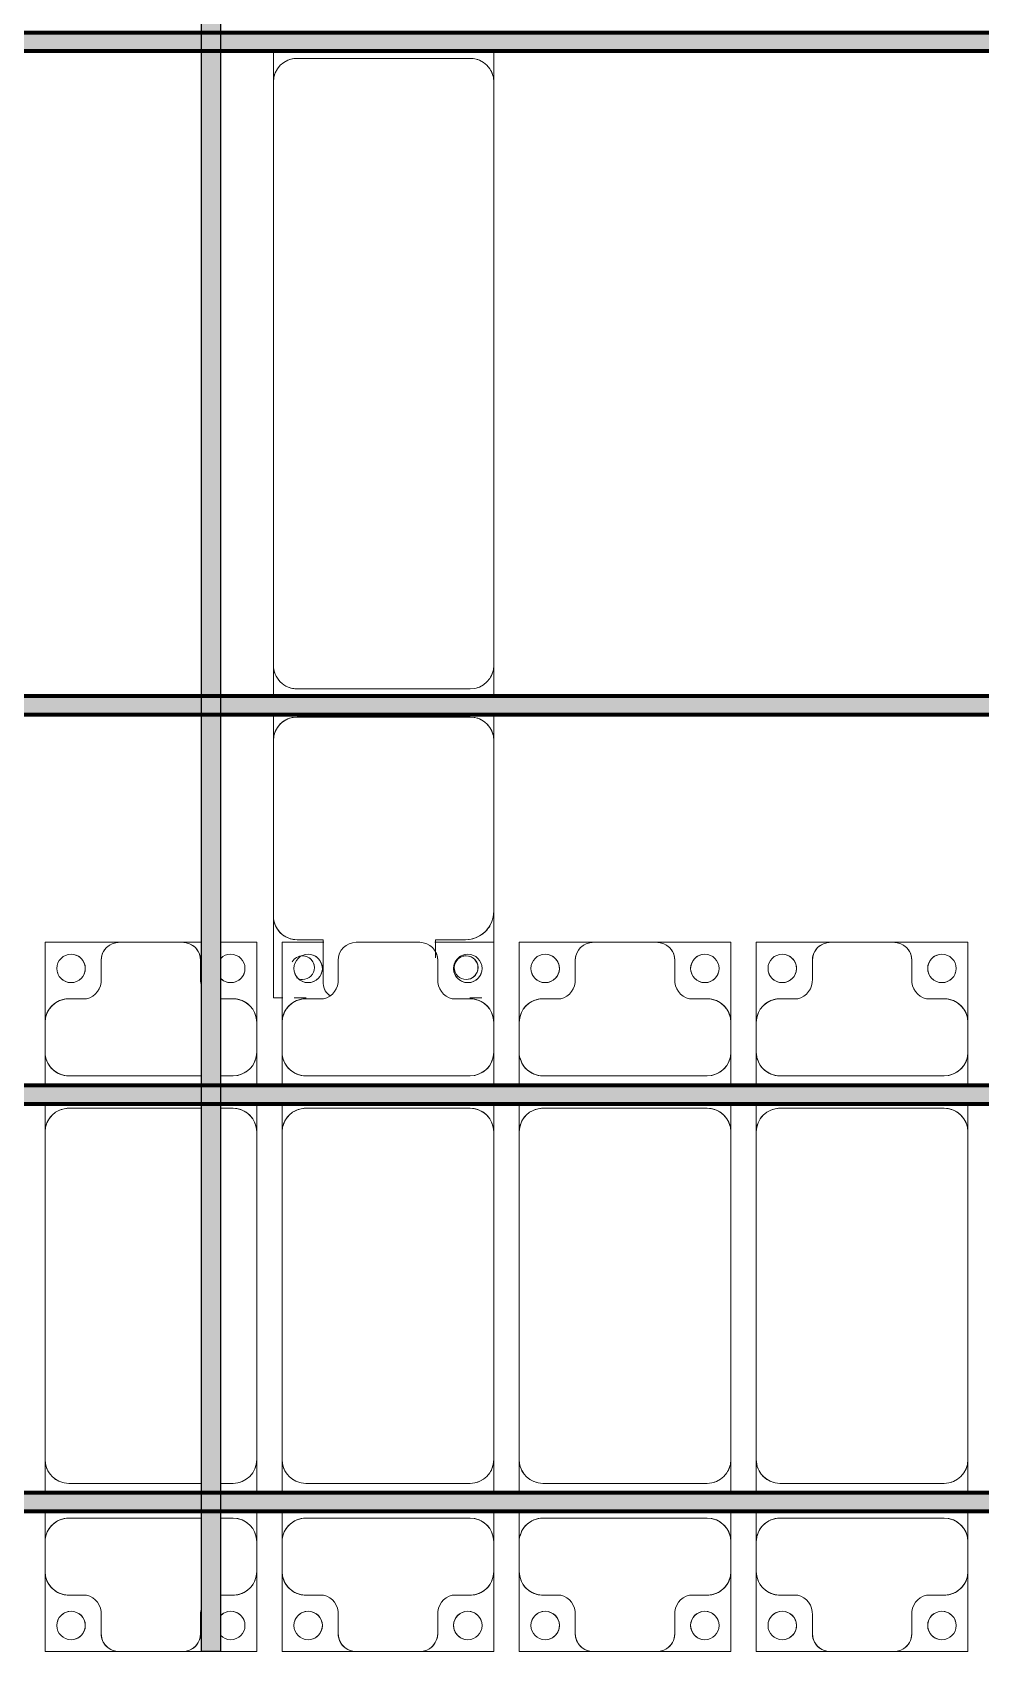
# Model space of a CAD drawing. Header units: millimetres. Extents: x -291190 to 146725, y 19759 to 185158.
# Drawn here: x -271920 to -269920, y 64836 to 68253 of the extents above; entities that cross this region are included whole.
import ezdxf

# ---------------------------------------------------------------- set-up
doc = ezdxf.new("R2010")
doc.units = ezdxf.units.MM
doc.layers.add('A-GENM', color=13, linetype='Continuous', lineweight=9)
doc.layers.add('S-BEAM', color=12, linetype='Continuous', lineweight=9)

# ---------------------------------------------------------------- blocks, each defined once
blk = doc.blocks.new('Dầm C52 - Dầm C52-73879-KHUNG KẾT CẤU BÈ PIN 4')
at = {"layer": 'S-BEAM', "lineweight": 140}
blk.add_hatch(color=1, dxfattribs=at).paths.add_polyline_path([(-101365.1, 20), (-101557, 20), (-101557, -20), (101557, -20), (101557, 20), (-100456.6, 20)])
at = {"layer": 'S-BEAM', "color": 1, "lineweight": 140}
for p, q in [((-101557, 20), (101557, 20)), ((101557, -20), (-101557, -20))]:
    blk.add_line(p, q, dxfattribs=at)
blk = doc.blocks.new('Dầm C52 - Dầm C52-73880-KHUNG KẾT CẤU BÈ PIN 4')
at = {"layer": 'S-BEAM', "lineweight": 140}
blk.add_hatch(color=1, dxfattribs=at).paths.add_polyline_path([(-101365.1, 20), (-101557, 20), (-101557, -20), (101518, -20), (101518, 20), (-100456.6, 20)])
at = {"layer": 'S-BEAM', "color": 1, "lineweight": 140}
for p, q in [((-101557, 20), (101518, 20)), ((101518, -20), (-101557, -20))]:
    blk.add_line(p, q, dxfattribs=at)
blk = doc.blocks.new('Dai phaodi lai - DẢI PHAO DI LẠI-72756-KHUNG KẾT CẤU BÈ PIN 4')
at = {"layer": 'A-GENM', "color": 7}
for p, q in [((188776.8, 748.4), (188933.1, 748.4)), ((188776.8, 579.3), (188776.8, 748.4)), ((188776.8, 748.4), (188776.8, 579.3)), ((188933.1, 748.4), (188776.8, 748.4)), ((189066.9, 748.4), (188933.1, 748.4)), ((189066.9, 748.4), (189223.2, 748.4)), ((189223.2, 748.4), (189066.9, 748.4)), ((189223.2, 748.4), (189223.2, 579.3)), ((189223.2, 579.3), (189223.2, 748.4)), ((189276.8, 748.4), (189433.1, 748.4)), ((189276.8, 579.3), (189276.8, 748.4)), ((189276.8, 748.4), (189276.8, 579.3)), ((189433.1, 748.4), (189276.8, 748.4)), ((189566.9, 748.4), (189433.1, 748.4)), ((189566.9, 748.4), (189723.2, 748.4)), ((189723.2, 748.4), (189566.9, 748.4)), ((189723.2, 748.4), (189723.2, 579.3)), ((189723.2, 579.3), (189723.2, 748.4)), ((189776.8, 748.4), (189933.1, 748.4)), ((189776.8, 579.3), (189776.8, 748.4)), ((189776.8, 748.4), (189776.8, 579.3)), ((189933.1, 748.4), (189776.8, 748.4)), ((190066.9, 748.4), (189933.1, 748.4)), ((190066.9, 748.4), (190223.2, 748.4)), ((190223.2, 748.4), (190066.9, 748.4)), ((190223.2, 748.4), (190223.2, 579.3)), ((190223.2, 579.3), (190223.2, 748.4)), ((190276.8, 748.4), (190353.4, 748.4)), ((190276.8, 579.3), (190276.8, 748.4)), ((190276.8, 748.4), (190276.8, 579.3)), ((190353.4, 748.4), (190276.8, 748.4)), ((190393.4, 748.4), (190433.1, 748.4)), ((190433.1, 748.4), (190393.4, 748.4)), ((190566.9, 748.4), (190433.1, 748.4)), ((190566.9, 748.4), (190723.2, 748.4)), ((190723.2, 748.4), (190566.9, 748.4)), ((190723.2, 748.4), (190723.2, 579.3)), ((190723.2, 579.3), (190723.2, 748.4)), ((188895.1, 710.4), (188895.1, 670.7)), ((189104.9, 670.7), (189104.9, 710.4)), ((189395.1, 710.4), (189395.1, 670.7)), ((189604.9, 670.7), (189604.9, 710.4)), ((189895.1, 710.4), (189895.1, 670.7)), ((190104.9, 670.7), (190104.9, 710.4)), ((190395.1, 710.4), (190395.1, 670.7)), ((190604.9, 670.7), (190604.9, 710.4)), ((188864.3, 629.3), (188826.8, 629.3)), ((189173.2, 629.3), (189135.7, 629.3)), ((189364.3, 629.3), (189326.8, 629.3)), ((189673.2, 629.3), (189635.7, 629.3)), ((189864.3, 629.3), (189826.8, 629.3)), ((190173.2, 629.3), (190135.7, 629.3)), ((190353.4, 629.3), (190326.8, 629.3)), ((190673.2, 629.3), (190635.7, 629.3)), ((188776.8, 579.3), (188776.8, 516.7)), ((189223.2, 516.7), (189223.2, 579.3)), ((189276.8, 579.3), (189276.8, 516.7)), ((189723.2, 516.7), (189723.2, 579.3)), ((189776.8, 579.3), (189776.8, 516.7)), ((190223.2, 516.7), (190223.2, 579.3)), ((190276.8, 579.3), (190276.8, 516.7)), ((190723.2, 516.7), (190723.2, 579.3)), ((188776.8, 452.9), (188776.8, 516.7)), ((188776.8, 452.9), (188776.8, 516.7)), ((189223.2, 516.7), (189223.2, 452.9)), ((189223.2, 516.7), (189223.2, 452.9)), ((189276.8, 452.9), (189276.8, 516.7)), ((189276.8, 452.9), (189276.8, 516.7)), ((189723.2, 516.7), (189723.2, 452.9)), ((189723.2, 516.7), (189723.2, 452.9)), ((189776.8, 452.9), (189776.8, 516.7)), ((189776.8, 452.9), (189776.8, 516.7)), ((190223.2, 516.7), (190223.2, 452.9)), ((190223.2, 516.7), (190223.2, 452.9)), ((190276.8, 452.9), (190276.8, 516.7)), ((190276.8, 452.9), (190276.8, 516.7)), ((190723.2, 516.7), (190723.2, 452.9)), ((190723.2, 516.7), (190723.2, 452.9)), ((188826.8, 466.7), (189173.2, 466.7)), ((189326.8, 466.7), (189673.2, 466.7)), ((189826.8, 466.7), (190173.2, 466.7)), ((190326.8, 466.7), (190353.4, 466.7)), ((190393.4, 466.7), (190673.2, 466.7)), ((188776.8, 343.3), (188776.8, 412.9)), ((188776.8, 343.3), (188776.8, 412.9)), ((189223.2, 412.9), (189223.2, 343.3)), ((189223.2, 412.9), (189223.2, 343.3)), ((189276.8, 343.3), (189276.8, 412.9)), ((189276.8, 343.3), (189276.8, 412.9)), ((189723.2, 412.9), (189723.2, 343.3)), ((189723.2, 412.9), (189723.2, 343.3)), ((189776.8, 343.3), (189776.8, 412.9)), ((189776.8, 343.3), (189776.8, 412.9)), ((190223.2, 412.9), (190223.2, 343.3)), ((190223.2, 412.9), (190223.2, 343.3)), ((190276.8, 343.3), (190276.8, 412.9)), ((190276.8, 343.3), (190276.8, 412.9)), ((190723.2, 412.9), (190723.2, 343.3)), ((190723.2, 412.9), (190723.2, 343.3)), ((189173.2, 393.3), (188826.8, 393.3)), ((189673.2, 393.3), (189326.8, 393.3)), ((190173.2, 393.3), (189826.8, 393.3)), ((190353.4, 393.3), (190326.8, 393.3)), ((190673.2, 393.3), (190393.4, 393.3)), ((188776.8, 343.3), (188776.8, -348.3)), ((189223.2, -348.3), (189223.2, 343.3)), ((189276.8, 343.3), (189276.8, -348.3)), ((189723.2, -348.3), (189723.2, 343.3)), ((189776.8, 343.3), (189776.8, -348.3)), ((190223.2, -348.3), (190223.2, 343.3)), ((190276.8, 343.3), (190276.8, -348.3)), ((190723.2, -348.3), (190723.2, 343.3)), ((188776.8, -407.1), (188776.8, -348.3)), ((188776.8, -407.1), (188776.8, -348.3)), ((189223.2, -348.3), (189223.2, -407.1)), ((189223.2, -348.3), (189223.2, -407.1)), ((189276.8, -407.1), (189276.8, -348.3)), ((189276.8, -407.1), (189276.8, -348.3)), ((189723.2, -348.3), (189723.2, -407.1)), ((189723.2, -348.3), (189723.2, -407.1)), ((189776.8, -407.1), (189776.8, -348.3)), ((189776.8, -407.1), (189776.8, -348.3)), ((190223.2, -348.3), (190223.2, -407.1)), ((190223.2, -348.3), (190223.2, -407.1)), ((190276.8, -407.1), (190276.8, -348.3)), ((190276.8, -407.1), (190276.8, -348.3)), ((190723.2, -348.3), (190723.2, -407.1)), ((190723.2, -348.3), (190723.2, -407.1)), ((188826.8, -398.3), (189173.2, -398.3)), ((189326.8, -398.3), (189673.2, -398.3)), ((189826.8, -398.3), (190173.2, -398.3)), ((190326.8, -398.3), (190353.4, -398.3)), ((190393.4, -398.3), (190673.2, -398.3)), ((188776.8, -516.7), (188776.8, -447.1)), ((188776.8, -516.7), (188776.8, -447.1)), ((189173.2, -466.7), (188826.8, -466.7)), ((189223.2, -447.1), (189223.2, -516.7)), ((189223.2, -447.1), (189223.2, -516.7)), ((189276.8, -516.7), (189276.8, -447.1)), ((189276.8, -516.7), (189276.8, -447.1)), ((189673.2, -466.7), (189326.8, -466.7)), ((189723.2, -447.1), (189723.2, -516.7)), ((189723.2, -447.1), (189723.2, -516.7)), ((189776.8, -516.7), (189776.8, -447.1)), ((189776.8, -516.7), (189776.8, -447.1)), ((190173.2, -466.7), (189826.8, -466.7)), ((190223.2, -447.1), (190223.2, -516.7)), ((190223.2, -447.1), (190223.2, -516.7)), ((190276.8, -516.7), (190276.8, -447.1)), ((190276.8, -516.7), (190276.8, -447.1)), ((190353.4, -466.7), (190326.8, -466.7)), ((190673.2, -466.7), (190393.4, -466.7)), ((190723.2, -447.1), (190723.2, -516.7)), ((190723.2, -447.1), (190723.2, -516.7)), ((188776.8, -516.7), (188776.8, -579.3)), ((189223.2, -579.3), (189223.2, -516.7)), ((189276.8, -516.7), (189276.8, -579.3)), ((189723.2, -579.3), (189723.2, -516.7)), ((189776.8, -516.7), (189776.8, -579.3)), ((190223.2, -579.3), (190223.2, -516.7)), ((190276.8, -516.7), (190276.8, -579.3)), ((190723.2, -579.3), (190723.2, -516.7)), ((188776.8, -748.4), (188776.8, -579.3)), ((188776.8, -579.3), (188776.8, -748.4)), ((189223.2, -579.3), (189223.2, -748.4)), ((189223.2, -748.4), (189223.2, -579.3)), ((189276.8, -748.4), (189276.8, -579.3)), ((189276.8, -579.3), (189276.8, -748.4)), ((189723.2, -579.3), (189723.2, -748.4)), ((189723.2, -748.4), (189723.2, -579.3)), ((189776.8, -748.4), (189776.8, -579.3)), ((189776.8, -579.3), (189776.8, -748.4)), ((190223.2, -579.3), (190223.2, -748.4)), ((190223.2, -748.4), (190223.2, -579.3)), ((190276.8, -748.4), (190276.8, -579.3)), ((190276.8, -579.3), (190276.8, -748.4)), ((190723.2, -579.3), (190723.2, -748.4)), ((190723.2, -748.4), (190723.2, -579.3)), ((188826.8, -629.3), (188864.3, -629.3)), ((189135.7, -629.3), (189173.2, -629.3)), ((189326.8, -629.3), (189364.3, -629.3)), ((189635.7, -629.3), (189673.2, -629.3)), ((189826.8, -629.3), (189864.3, -629.3)), ((190135.7, -629.3), (190173.2, -629.3)), ((190326.8, -629.3), (190353.4, -629.3)), ((190635.7, -629.3), (190673.2, -629.3)), ((188895.1, -670.7), (188895.1, -710.4)), ((189104.9, -710.4), (189104.9, -670.7)), ((189395.1, -670.7), (189395.1, -710.4)), ((189604.9, -710.4), (189604.9, -670.7)), ((189895.1, -670.7), (189895.1, -710.4)), ((190104.9, -710.4), (190104.9, -670.7)), ((190395.1, -670.7), (190395.1, -710.4)), ((190604.9, -710.4), (190604.9, -670.7)), ((188933.1, -748.4), (188776.8, -748.4)), ((188776.8, -748.4), (188933.1, -748.4)), ((188933.1, -748.4), (189066.9, -748.4)), ((189223.2, -748.4), (189066.9, -748.4)), ((189066.9, -748.4), (189223.2, -748.4)), ((189433.1, -748.4), (189276.8, -748.4)), ((189276.8, -748.4), (189433.1, -748.4)), ((189433.1, -748.4), (189566.9, -748.4)), ((189723.2, -748.4), (189566.9, -748.4)), ((189566.9, -748.4), (189723.2, -748.4)), ((189901.5, -748.4), (189776.8, -748.4)), ((189776.8, -748.4), (189901.5, -748.4)), ((189933.1, -748.4), (190066.9, -748.4)), ((190223.2, -748.4), (190135.2, -748.4)), ((190135.2, -748.4), (190223.2, -748.4)), ((190353.4, -748.4), (190276.8, -748.4)), ((190276.8, -748.4), (190353.4, -748.4)), ((190433.1, -748.4), (190393.4, -748.4)), ((190393.4, -748.4), (190433.1, -748.4)), ((190433.1, -748.4), (190566.9, -748.4)), ((190723.2, -748.4), (190566.9, -748.4)), ((190566.9, -748.4), (190723.2, -748.4))]:
    blk.add_line(p, q, dxfattribs=at)
for centre, radius, start, end in [((188831.6, 693.3), 30, 90, 270), ((188831.6, 693.3), 30, 90, 180), ((188831.6, 693.3), 30, 270, 90), ((188831.6, 693.3), 30, 285, 90), ((188933.1, 710.4), 38, 90, 180), ((188933.1, 710.4), 38, 90, 180), ((188933.1, 710.4), 38, 120, 180), ((188933.1, 710.4), 38, 120, 180), ((188933.1, 710.4), 38, 90, 105), ((188933.1, 710.4), 38, 90, 105), ((189066.9, 710.4), 38, 360, 90), ((189066.9, 710.4), 38, 75, 90), ((189066.9, 710.4), 38, 0, 90), ((189066.9, 710.4), 38, 75, 90), ((189066.9, 710.4), 38, 0, 60), ((189066.9, 710.4), 38, 0, 60), ((189168.4, 693.3), 30, 90, 270), ((189168.4, 693.3), 30, 90, 255), ((189168.4, 693.3), 30, 270, 90), ((189168.4, 693.3), 30, 0, 90), ((189331.6, 693.3), 30, 90, 270), ((189331.6, 693.3), 30, 90, 180), ((189331.6, 693.3), 30, 270, 90), ((189331.6, 693.3), 30, 285, 90), ((189433.1, 710.4), 38, 90, 180), ((189433.1, 710.4), 38, 90, 180), ((189433.1, 710.4), 38, 120, 180), ((189433.1, 710.4), 38, 120, 180), ((189433.1, 710.4), 38, 90, 105), ((189433.1, 710.4), 38, 90, 105), ((189566.9, 710.4), 38, 360, 90), ((189566.9, 710.4), 38, 75, 90), ((189566.9, 710.4), 38, 0, 90), ((189566.9, 710.4), 38, 75, 90), ((189566.9, 710.4), 38, 0, 60), ((189566.9, 710.4), 38, 0, 60), ((189668.4, 693.3), 30, 90, 270), ((189668.4, 693.3), 30, 90, 255), ((189668.4, 693.3), 30, 270, 90), ((189668.4, 693.3), 30, 0, 90), ((189831.6, 693.3), 30, 90, 270), ((189831.6, 693.3), 30, 90, 180), ((189831.6, 693.3), 30, 270, 90), ((189831.6, 693.3), 30, 285, 90), ((189933.1, 710.4), 38, 90, 180), ((189933.1, 710.4), 38, 90, 180), ((189933.1, 710.4), 38, 120, 180), ((189933.1, 710.4), 38, 120, 180), ((189933.1, 710.4), 38, 90, 105), ((189933.1, 710.4), 38, 90, 105), ((190066.9, 710.4), 38, 360, 90), ((190066.9, 710.4), 38, 75, 90), ((190066.9, 710.4), 38, 0, 90), ((190066.9, 710.4), 38, 75, 90), ((190066.9, 710.4), 38, 0, 60), ((190066.9, 710.4), 38, 0, 60), ((190168.4, 693.3), 30, 90, 270), ((190168.4, 693.3), 30, 90, 255), ((190168.4, 693.3), 30, 270, 90), ((190168.4, 693.3), 30, 0, 90), ((190331.6, 693.3), 30, 90, 270), ((190331.6, 693.3), 30, 90, 180), ((190331.6, 693.3), 30, 45, 90), ((190331.6, 693.3), 30, 45, 90), ((190433.1, 710.4), 38, 90, 180), ((190433.1, 710.4), 38, 90, 180), ((190433.1, 710.4), 38, 120, 180), ((190433.1, 710.4), 38, 120, 180), ((190433.1, 710.4), 38, 90, 105), ((190433.1, 710.4), 38, 90, 105), ((190566.9, 710.4), 38, 360, 90), ((190566.9, 710.4), 38, 75, 90), ((190566.9, 710.4), 38, 0, 90), ((190566.9, 710.4), 38, 75, 90), ((190566.9, 710.4), 38, 0, 60), ((190566.9, 710.4), 38, 0, 60), ((190668.4, 693.3), 30, 90, 270), ((190668.4, 693.3), 30, 90, 255), ((190668.4, 693.3), 30, 270, 90), ((190668.4, 693.3), 30, 0, 90), ((188831.6, 693.3), 30, 195, 270), ((189168.4, 693.3), 30, 270, 345), ((189331.6, 693.3), 30, 195, 270), ((189668.4, 693.3), 30, 270, 345), ((189831.6, 693.3), 30, 195, 270), ((190168.4, 693.3), 30, 270, 345), ((190331.6, 693.3), 30, 195, 270), ((190668.4, 693.3), 30, 270, 345), ((188855.2, 668.2), 40, 283.1885, 3.5081), ((189144.8, 668.2), 40, 176.4919, 256.8115), ((189355.2, 668.2), 40, 283.1885, 3.5081), ((189644.8, 668.2), 40, 176.4919, 256.8115), ((189855.2, 668.2), 40, 283.1885, 3.5081), ((190144.8, 668.2), 40, 176.4919, 256.8115), ((190331.6, 693.3), 30, 270, 315), ((190331.6, 693.3), 30, 285, 315), ((190355.2, 668.2), 40, 350.1215, 3.5081), ((190644.8, 668.2), 40, 176.4919, 256.8115), ((188826.8, 579.3), 50, 90, 180), ((188826.8, 579.3), 50, 90, 165), ((188826.8, 579.3), 50, 90, 120), ((188826.8, 579.3), 50, 90, 120), ((189173.2, 579.3), 50, 0, 90), ((189173.2, 579.3), 50, 60, 90), ((189173.2, 579.3), 50, 15, 90), ((189173.2, 579.3), 50, 60, 90), ((189326.8, 579.3), 50, 90, 180), ((189326.8, 579.3), 50, 90, 165), ((189326.8, 579.3), 50, 90, 120), ((189326.8, 579.3), 50, 90, 120), ((189673.2, 579.3), 50, 0, 90), ((189673.2, 579.3), 50, 60, 90), ((189673.2, 579.3), 50, 15, 90), ((189673.2, 579.3), 50, 60, 90), ((189826.8, 579.3), 50, 90, 180), ((189826.8, 579.3), 50, 90, 165), ((189826.8, 579.3), 50, 90, 120), ((189826.8, 579.3), 50, 90, 120), ((190173.2, 579.3), 50, 0, 90), ((190173.2, 579.3), 50, 60, 90), ((190173.2, 579.3), 50, 15, 90), ((190173.2, 579.3), 50, 60, 90), ((190326.8, 579.3), 50, 90, 180), ((190326.8, 579.3), 50, 90, 165), ((190326.8, 579.3), 50, 90, 120), ((190326.8, 579.3), 50, 90, 120), ((190673.2, 579.3), 50, 0, 90), ((190673.2, 579.3), 50, 60, 90), ((190673.2, 579.3), 50, 15, 90), ((190673.2, 579.3), 50, 60, 90), ((188826.8, 579.3), 50, 135, 150), ((188826.8, 579.3), 50, 135, 150), ((189173.2, 579.3), 50, 30, 45), ((189173.2, 579.3), 50, 30, 45), ((189326.8, 579.3), 50, 135, 150), ((189326.8, 579.3), 50, 135, 150), ((189673.2, 579.3), 50, 30, 45), ((189673.2, 579.3), 50, 30, 45), ((189826.8, 579.3), 50, 135, 150), ((189826.8, 579.3), 50, 135, 150), ((190173.2, 579.3), 50, 30, 45), ((190173.2, 579.3), 50, 30, 45), ((190326.8, 579.3), 50, 135, 150), ((190326.8, 579.3), 50, 135, 150), ((190673.2, 579.3), 50, 30, 45), ((190673.2, 579.3), 50, 30, 45), ((188826.8, 516.7), 50, 180, 270), ((189173.2, 516.7), 50, 270, 0), ((189326.8, 516.7), 50, 180, 270), ((189673.2, 516.7), 50, 270, 0), ((189826.8, 516.7), 50, 180, 270), ((190173.2, 516.7), 50, 270, 0), ((190326.8, 516.7), 50, 180, 270), ((190673.2, 516.7), 50, 270, 0), ((188826.8, 516.7), 50, 195, 270), ((189173.2, 516.7), 50, 270, 345), ((189326.8, 516.7), 50, 195, 270), ((189673.2, 516.7), 50, 270, 345), ((189826.8, 516.7), 50, 195, 270), ((190173.2, 516.7), 50, 270, 345), ((190326.8, 516.7), 50, 195, 270), ((190673.2, 516.7), 50, 270, 345), ((188826.8, 343.3), 50, 90, 180), ((188826.8, 343.3), 50, 105, 120), ((189173.2, 343.3), 50, 360, 90), ((189173.2, 343.3), 50, 360, 75), ((189326.8, 343.3), 50, 90, 180), ((189326.8, 343.3), 50, 105, 120), ((189673.2, 343.3), 50, 360, 90), ((189673.2, 343.3), 50, 360, 75), ((189826.8, 343.3), 50, 90, 180), ((189826.8, 343.3), 50, 105, 120), ((190173.2, 343.3), 50, 360, 90), ((190173.2, 343.3), 50, 360, 75), ((190326.8, 343.3), 50, 90, 180), ((190326.8, 343.3), 50, 105, 120), ((190673.2, 343.3), 50, 360, 90), ((190673.2, 343.3), 50, 360, 75), ((188826.8, 343.3), 50, 150, 180), ((189326.8, 343.3), 50, 150, 180), ((189826.8, 343.3), 50, 150, 180), ((190326.8, 343.3), 50, 150, 180), ((188826.8, -348.3), 50, 180, 270), ((188826.8, -348.3), 50, 195, 270), ((189173.2, -348.3), 50, 270, 360), ((189173.2, -348.3), 50, 315, 360), ((189326.8, -348.3), 50, 180, 270), ((189326.8, -348.3), 50, 195, 270), ((189673.2, -348.3), 50, 270, 360), ((189673.2, -348.3), 50, 315, 360), ((189826.8, -348.3), 50, 180, 270), ((189826.8, -348.3), 50, 195, 270), ((190173.2, -348.3), 50, 270, 360), ((190173.2, -348.3), 50, 315, 360), ((190326.8, -348.3), 50, 180, 270), ((190326.8, -348.3), 50, 195, 270), ((190673.2, -348.3), 50, 270, 360), ((190673.2, -348.3), 50, 315, 360), ((189173.2, -348.3), 50, 270, 300), ((189673.2, -348.3), 50, 270, 300), ((190173.2, -348.3), 50, 270, 300), ((190673.2, -348.3), 50, 270, 300), ((188826.8, -516.7), 50, 90, 180), ((188826.8, -516.7), 50, 90, 165), ((189173.2, -516.7), 50, 360, 90), ((189173.2, -516.7), 50, 15, 90), ((189326.8, -516.7), 50, 90, 180), ((189326.8, -516.7), 50, 90, 165), ((189673.2, -516.7), 50, 360, 90), ((189673.2, -516.7), 50, 15, 90), ((189826.8, -516.7), 50, 90, 180), ((189826.8, -516.7), 50, 90, 165), ((190173.2, -516.7), 50, 360, 90), ((190173.2, -516.7), 50, 15, 90), ((190326.8, -516.7), 50, 90, 180), ((190326.8, -516.7), 50, 90, 165), ((190673.2, -516.7), 50, 360, 90), ((190673.2, -516.7), 50, 15, 90), ((188826.8, -579.3), 50, 180, 270), ((189173.2, -579.3), 50, 270, 360), ((189326.8, -579.3), 50, 180, 270), ((189673.2, -579.3), 50, 270, 360), ((189826.8, -579.3), 50, 180, 270), ((190173.2, -579.3), 50, 270, 360), ((190326.8, -579.3), 50, 180, 270), ((190673.2, -579.3), 50, 270, 360), ((188826.8, -579.3), 50, 195, 270), ((188826.8, -579.3), 50, 210, 225), ((188826.8, -579.3), 50, 210, 225), ((189173.2, -579.3), 50, 270, 345), ((189173.2, -579.3), 50, 315, 330), ((189173.2, -579.3), 50, 315, 330), ((189326.8, -579.3), 50, 195, 270), ((189326.8, -579.3), 50, 210, 225), ((189326.8, -579.3), 50, 210, 225), ((189673.2, -579.3), 50, 270, 345), ((189673.2, -579.3), 50, 315, 330), ((189673.2, -579.3), 50, 315, 330), ((189826.8, -579.3), 50, 195, 270), ((189826.8, -579.3), 50, 210, 225), ((189826.8, -579.3), 50, 210, 225), ((190173.2, -579.3), 50, 270, 345), ((190173.2, -579.3), 50, 315, 330), ((190173.2, -579.3), 50, 315, 330), ((190326.8, -579.3), 50, 195, 270), ((190326.8, -579.3), 50, 210, 225), ((190326.8, -579.3), 50, 210, 225), ((190673.2, -579.3), 50, 270, 345), ((190673.2, -579.3), 50, 315, 330), ((190673.2, -579.3), 50, 315, 330), ((188826.8, -579.3), 50, 240, 270), ((188826.8, -579.3), 50, 240, 270), ((188855.2, -668.2), 40, 356.4919, 76.8115), ((189144.8, -668.2), 40, 103.1885, 183.5081), ((189173.2, -579.3), 50, 270, 300), ((189173.2, -579.3), 50, 270, 300), ((189326.8, -579.3), 50, 240, 270), ((189326.8, -579.3), 50, 240, 270), ((189355.2, -668.2), 40, 356.4919, 76.8115), ((189644.8, -668.2), 40, 103.1885, 183.5081), ((189673.2, -579.3), 50, 270, 300), ((189673.2, -579.3), 50, 270, 300), ((189826.8, -579.3), 50, 240, 270), ((189826.8, -579.3), 50, 240, 270), ((189855.2, -668.2), 40, 356.4919, 76.8115), ((190144.8, -668.2), 40, 103.1885, 183.5081), ((190173.2, -579.3), 50, 270, 300), ((190173.2, -579.3), 50, 270, 300), ((190326.8, -579.3), 50, 240, 270), ((190326.8, -579.3), 50, 240, 270), ((190644.8, -668.2), 40, 103.1885, 183.5081), ((190673.2, -579.3), 50, 270, 300), ((190673.2, -579.3), 50, 270, 300), ((188831.6, -693.3), 30, 90, 270), ((188831.6, -693.3), 30, 90, 165), ((188831.6, -693.3), 30, 270, 90), ((188831.6, -693.3), 30, 270, 75), ((189168.4, -693.3), 30, 90, 270), ((189168.4, -693.3), 30, 105, 270), ((189168.4, -693.3), 30, 270, 90), ((189168.4, -693.3), 30, 15, 90), ((189331.6, -693.3), 30, 90, 270), ((189331.6, -693.3), 30, 90, 165), ((189331.6, -693.3), 30, 270, 90), ((189331.6, -693.3), 30, 270, 75), ((189668.4, -693.3), 30, 90, 270), ((189668.4, -693.3), 30, 105, 270), ((189668.4, -693.3), 30, 270, 90), ((189668.4, -693.3), 30, 15, 90), ((189831.6, -693.3), 30, 90, 270), ((189831.6, -693.3), 30, 90, 165), ((189831.6, -693.3), 30, 270, 90), ((189831.6, -693.3), 30, 270, 75), ((190168.4, -693.3), 30, 90, 270), ((190168.4, -693.3), 30, 105, 270), ((190168.4, -693.3), 30, 270, 90), ((190168.4, -693.3), 30, 15, 90), ((190331.6, -693.3), 30, 90, 270), ((190331.6, -693.3), 30, 90, 165), ((190331.6, -693.3), 30, 45, 90), ((190331.6, -693.3), 30, 45, 75), ((190355.2, -668.2), 40, 356.4919, 9.8785), ((190668.4, -693.3), 30, 90, 270), ((190668.4, -693.3), 30, 105, 270), ((190668.4, -693.3), 30, 270, 90), ((190668.4, -693.3), 30, 15, 90), ((188831.6, -693.3), 30, 180, 270), ((188933.1, -710.4), 38, 180, 270), ((188933.1, -710.4), 38, 180, 240), ((188933.1, -710.4), 38, 180, 270), ((188933.1, -710.4), 38, 180, 240), ((189066.9, -710.4), 38, 270, 360), ((189066.9, -710.4), 38, 270, 360), ((189066.9, -710.4), 38, 300, 360), ((189066.9, -710.4), 38, 300, 360), ((189168.4, -693.3), 30, 270, 360), ((189331.6, -693.3), 30, 180, 270), ((189433.1, -710.4), 38, 180, 270), ((189433.1, -710.4), 38, 180, 240), ((189433.1, -710.4), 38, 180, 270), ((189433.1, -710.4), 38, 180, 240), ((189566.9, -710.4), 38, 270, 360), ((189566.9, -710.4), 38, 270, 360), ((189566.9, -710.4), 38, 300, 360), ((189566.9, -710.4), 38, 300, 360), ((189668.4, -693.3), 30, 270, 360), ((189831.6, -693.3), 30, 180, 270), ((189933.1, -710.4), 38, 180, 270), ((189933.1, -710.4), 38, 180, 210), ((189933.1, -710.4), 38, 180, 210), ((190066.9, -710.4), 38, 270, 360), ((190168.4, -693.3), 30, 270, 360), ((190331.6, -693.3), 30, 180, 270), ((190331.6, -693.3), 30, 270, 315), ((190331.6, -693.3), 30, 270, 315), ((190433.1, -710.4), 38, 180, 270), ((190433.1, -710.4), 38, 180, 240), ((190433.1, -710.4), 38, 180, 270), ((190433.1, -710.4), 38, 180, 240), ((190566.9, -710.4), 38, 270, 360), ((190566.9, -710.4), 38, 270, 360), ((190566.9, -710.4), 38, 300, 360), ((190566.9, -710.4), 38, 300, 360), ((190668.4, -693.3), 30, 270, 360), ((188933.1, -710.4), 38, 255, 270), ((188933.1, -710.4), 38, 255, 270), ((189066.9, -710.4), 38, 270, 285), ((189066.9, -710.4), 38, 270, 285), ((189433.1, -710.4), 38, 255, 270), ((189433.1, -710.4), 38, 255, 270), ((189566.9, -710.4), 38, 270, 285), ((189566.9, -710.4), 38, 270, 285), ((190433.1, -710.4), 38, 255, 270), ((190433.1, -710.4), 38, 255, 270), ((190566.9, -710.4), 38, 270, 285), ((190566.9, -710.4), 38, 270, 285)]:
    blk.add_arc(centre, radius, start, end, dxfattribs=at)
blk = doc.blocks.new('Dầm C52 - Dầm C52-V31-KHUNG KẾT CẤU BÈ PIN 4')
at = {"layer": 'S-BEAM', "lineweight": 140}
blk.add_hatch(color=1, dxfattribs=at).paths.add_polyline_path([(-101365.1, 20), (-101557, 20), (-101557, -20), (101557, -20), (101557, 20), (-100456.6, 20)])
at = {"layer": 'S-BEAM', "color": 1, "lineweight": 140}
for p, q in [((-101557, 20), (101557, 20)), ((101557, -20), (-101557, -20))]:
    blk.add_line(p, q, dxfattribs=at)
blk = doc.blocks.new('Dai phao do pin - DẢI PHAO ĐỠ PIN-V47-KHUNG KẾT CẤU BÈ PIN 4')
at = {"layer": 'A-GENM', "color": 7}
for p, q in [((67084.9, 241.6), (67149.7, 241.6)), ((67084.9, 241.6), (67149.7, 241.6)), ((68380.3, 241.6), (67149.7, 241.6)), ((68380.3, 241.6), (68444.9, 241.6)), ((68380.3, 241.6), (68444.9, 241.6)), ((68484.9, 241.6), (68539.7, 241.6)), ((68484.9, 241.6), (68539.7, 241.6)), ((68899.7, 241.6), (68539.7, 241.6)), ((68899.7, 241.6), (69082.2, 241.6)), ((69082.2, 241.6), (68899.7, 241.6)), ((69082.2, 216), (69082.2, 190.8)), ((69082.2, 190.8), (69082.2, 216)), ((67099.7, 191.6), (67099.7, -173.4)), ((68430.3, -173.4), (68430.3, 191.6)), ((68489.7, 191.6), (68489.7, -173.4)), ((68959.7, 118.2), (68959.7, 181.6)), ((68998.2, 118.2), (68959.7, 118.2)), ((68959.7, -173.4), (68959.7, -118.2)), ((68959.7, -118.2), (69052.2, -118.2)), ((69082.2, -154.1), (69082.2, -179.3)), ((69082.2, -179.3), (69082.2, -154.1)), ((69082.2, -203.6), (69082.2, -223.4)), ((69082.2, -223.4), (69082.2, -203.6)), ((67149.7, -223.4), (67084.9, -223.4)), ((67149.7, -223.4), (67084.9, -223.4)), ((67149.7, -223.4), (68380.3, -223.4)), ((68444.9, -223.4), (68380.3, -223.4)), ((68444.9, -223.4), (68380.3, -223.4)), ((68539.7, -223.4), (68484.9, -223.4)), ((68539.7, -223.4), (68484.9, -223.4)), ((68539.7, -223.4), (68909.7, -223.4)), ((69082.2, -223.4), (68909.7, -223.4)), ((68909.7, -223.4), (69082.2, -223.4))]:
    blk.add_line(p, q, dxfattribs=at)
for centre, radius, start, end in [((67149.7, 191.6), 50, 90, 180), ((67149.7, 191.6), 50, 105, 120), ((68380.3, 191.6), 50, 360, 90), ((68380.3, 191.6), 50, 60, 90), ((68539.7, 191.6), 50, 90, 180), ((68539.7, 191.6), 50, 105, 180), ((68899.7, 181.6), 60, 360, 90), ((67149.7, 191.6), 50, 150, 180), ((68380.3, 191.6), 50, 15, 30), ((68899.7, 181.6), 60, 45, 60), ((68899.7, 181.6), 60, 360, 60), ((68899.7, 181.6), 60, 45, 60), ((69018.6, 183.2), 25, 0, 180), ((69018.6, 183.2), 25, 360, 165), ((69018.6, 183.2), 25, 180, 0), ((69018.6, 183.2), 25, 180, 195), ((69018.6, 183.2), 25, 270, 360), ((69018.6, 183.2), 25, 210, 255), ((69052.2, -88.2), 30, 270, 330), ((69052.2, -88.2), 30, 285, 330), ((69052.2, -88.2), 30, 285, 300), ((69052.2, -88.2), 30, 285, 300), ((69018.6, -161.8), 25, 0, 180), ((69018.6, -161.8), 25, 180, 240), ((69018.6, -161.8), 25, 180, 240), ((69018.6, -161.8), 25, 105, 165), ((69018.6, -161.8), 25, 360, 90), ((69018.6, -161.8), 25, 330, 0), ((69018.6, -161.8), 25, 330, 360), ((67149.7, -173.4), 50, 180, 270), ((67149.7, -173.4), 50, 180, 210), ((68380.3, -173.4), 50, 270, 360), ((68380.3, -173.4), 50, 330, 360), ((68539.7, -173.4), 50, 180, 270), ((68539.7, -173.4), 50, 180, 255), ((68909.7, -173.4), 50, 270, 360), ((68909.7, -173.4), 50, 285, 360), ((68909.7, -173.4), 50, 315, 0), ((68909.7, -173.4), 50, 315, 0), ((67149.7, -173.4), 50, 240, 270), ((68380.3, -173.4), 50, 285, 300)]:
    blk.add_arc(centre, radius, start, end, dxfattribs=at)
blk = doc.blocks.new('Dầm C52 - Hộp 40x60-74703-KHUNG KẾT CẤU BÈ PIN 4')
at = {"layer": 'S-BEAM', "lineweight": 25}
blk.add_hatch(color=4, dxfattribs=at).paths.add_polyline_path([(-37152.5, -20), (37152.5, -20), (37152.5, 20), (-37152.5, 20)])
at = {"layer": 'S-BEAM', "color": 4, "lineweight": 25}
for p, q in [((-37152.5, -20), (-37152.5, 20)), ((-37152.5, 20), (37152.5, 20)), ((37152.5, -20), (-37152.5, -20))]:
    blk.add_line(p, q, dxfattribs=at)

msp = doc.modelspace()

# ---------------------------------------------------------------- block references
at = {"layer": 'A-GENM', "color": 7}
for name, p, rotation in [('Dai phao do pin - DẢI PHAO ĐỠ PIN-V47-KHUNG KẾT CẤU BÈ PIN 4', (-271188.7, 135298.2), 269.9999999999996), ('Dai phaodi lai - DẢI PHAO DI LẠI-72756-KHUNG KẾT CẤU BÈ PIN 4', (-81170.4, 65584.6), 180)]:
    msp.add_blockref(name, p, dxfattribs=dict(at, rotation=rotation))
at = {"layer": 'S-BEAM', "color": 4, "lineweight": 25, "rotation": 89.99999999999977}
msp.add_blockref('Dầm C52 - Hộp 40x60-74703-KHUNG KẾT CẤU BÈ PIN 4', (-271543.8, 101988.7), dxfattribs=at)
at = {"layer": 'S-BEAM', "color": 1, "lineweight": 140, "rotation": 180}
for name, p in [('Dầm C52 - Dầm C52-73880-KHUNG KẾT CẤU BÈ PIN 4', (-182145.7, 68233.3)), ('Dầm C52 - Dầm C52-73879-KHUNG KẾT CẤU BÈ PIN 4', (-182145.7, 66833.3)), ('Dầm C52 - Dầm C52-V31-KHUNG KẾT CẤU BÈ PIN 4', (-182145.7, 66011.7)), ('Dầm C52 - Dầm C52-73879-KHUNG KẾT CẤU BÈ PIN 4', (-182145.7, 65151.7))]:
    msp.add_blockref(name, p, dxfattribs=at)

doc.saveas('drawing.dxf')
